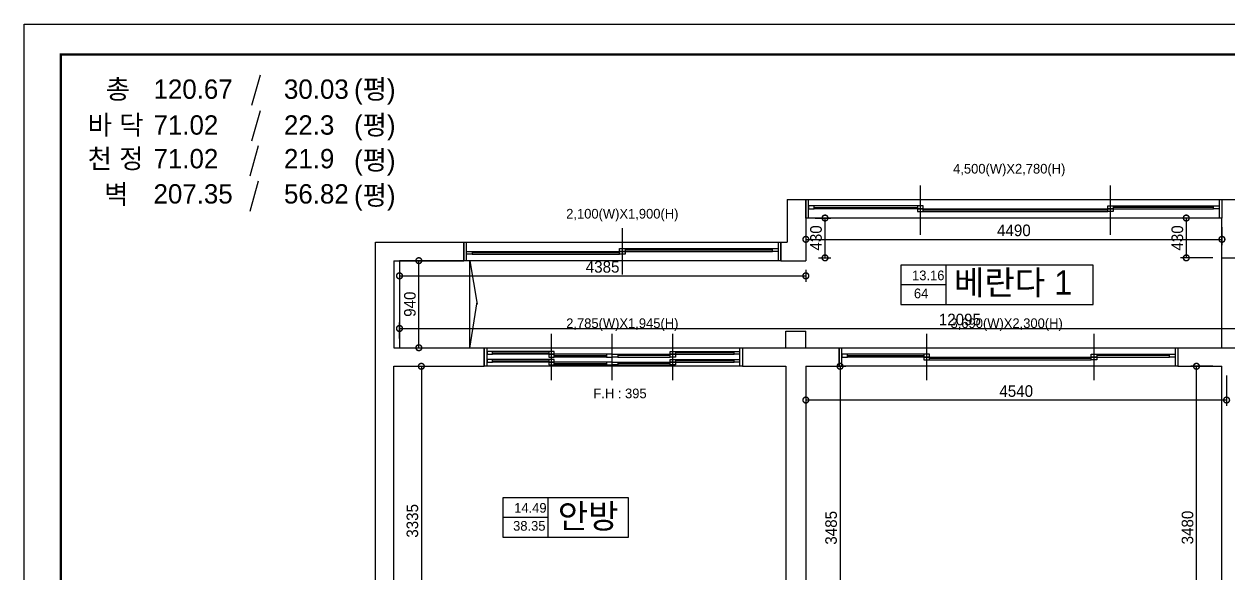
# Model space of a CAD drawing. Header units: inches. Extents: x 88414 to 587042, y -693500 to 27778.
# Drawn here: x 88414 to 101404, y 4789 to 10712 of the extents above; entities that cross this region are included whole.
import ezdxf

# ---------------------------------------------------------------- set-up
doc = ezdxf.new("R2010")
doc.units = ezdxf.units.IN
doc.header["$LTSCALE"] = 50
doc.header["$MEASUREMENT"] = 0
for name, color, linetype in [('TB', 7, 'Continuous'), ('가구', 1, 'Continuous'), ('가벽', 3, 'Continuous'), ('도면층2', 2, 'Continuous'), ('도면층4', 4, 'Continuous'), ('도면층5', 5, 'Continuous'), ('도면층6', 6, 'Continuous'), ('도면층8', 8, 'Continuous'), ('치수', 7, 'Continuous'), ('텍스트', 4, 'Continuous')]:
    doc.layers.add(name, color=color, linetype=linetype)
doc.styles.add('스타일1', font='HY울릉도M.TTF')
doc.styles.add('휴먼엑스포', font='Expo M.ttf')
doc.dimstyles.new('50', dxfattribs={"dimscale": 50, "dimtxt": 2.5, "dimasz": 2.5, "dimexe": 1.25, "dimexo": 2, "dimtad": 1, "dimtxsty": '스타일1', "dimblk": 'DOTSMALL', "dimcen": 2.5, "dimclrd": 1, "dimclre": 1, "dimclrt": 2, "dimadec": 0, "dimazin": 0, "dimtfac": 1, "dimtix": 1, "dimtmove": 0, "dimatfit": 3, "dimldrblk": 'DOTSMALL', "dimfxl": 0, "dimarcsym": 0})

# ---------------------------------------------------------------- blocks, each defined once
blk = doc.blocks.new('_DOTSMALL')
at = {"color": 0, "linetype": 'ByBlock', "const_width": 0.5}
blk.add_lwpolyline([(-0.0625, 0, 1), (0.0625, 0, 1)], format="xyb", close=True, dxfattribs=at)
blk = doc.blocks.new('*D12')
at = {"layer": 'Defpoints', "color": 0}
for p in [(101065, 7019), (101340, 7019), (101390, 3539)]:
    blk.add_point(p, dxfattribs=at)
at = {"layer": '치수', "color": 1, "lineweight": -2}
for p, q in [((101240, 7019), (101003, 7019)), ((101065, 3539), (101065, 7019)), ((101290, 3539), (101003, 3539))]:
    blk.add_line(p, q, dxfattribs=at)
at = {"layer": '치수', "color": 1, "lineweight": -2, "xscale": 125, "yscale": 125, "zscale": 125}
for p, rotation in [((101065, 7019), 90), ((101065, 3539), 270)]:
    blk.add_blockref('_DOTSMALL', p, dxfattribs=dict(at, rotation=rotation))
at = {"layer": '치수', "color": 2, "insert": (100969, 5279), "char_height": 125, "attachment_point": 5, "rotation": 90, "style": '스타일1'}
blk.add_mtext('3480', dxfattribs=at)
blk = doc.blocks.new('*D13')
at = {"layer": 'Defpoints', "color": 0}
for p in [(96850, 7019), (101390, 7019), (96850, 6655)]:
    blk.add_point(p, dxfattribs=at)
at = {"layer": '치수', "color": 1, "lineweight": -2}
for p, q in [((96850, 6919), (96850, 6593)), ((101390, 6919), (101390, 6593)), ((101390, 6655), (96850, 6655))]:
    blk.add_line(p, q, dxfattribs=at)
at = {"layer": '치수', "color": 1, "lineweight": -2, "xscale": 125, "yscale": 125, "zscale": 125, "rotation": 180}
blk.add_blockref('_DOTSMALL', (96850, 6655), dxfattribs=at)
at = {"layer": '치수', "color": 1, "lineweight": -2, "xscale": 125, "yscale": 125, "zscale": 125}
blk.add_blockref('_DOTSMALL', (101390, 6655), dxfattribs=at)
at = {"layer": '치수', "color": 2, "insert": (99120, 6751), "char_height": 125, "attachment_point": 5, "style": '스타일1'}
blk.add_mtext('4540', dxfattribs=at)
blk = doc.blocks.new('*D14')
at = {"layer": 'Defpoints', "color": 0}
for p in [(96835, 7019), (96850, 3534), (97219, 3534)]:
    blk.add_point(p, dxfattribs=at)
at = {"layer": '치수', "color": 1, "lineweight": -2}
for p, q in [((96935, 7019), (97282, 7019)), ((97219, 7019), (97219, 3534)), ((96950, 3534), (97282, 3534))]:
    blk.add_line(p, q, dxfattribs=at)
at = {"layer": '치수', "color": 1, "lineweight": -2, "xscale": 125, "yscale": 125, "zscale": 125}
for p, rotation in [((97219, 7019), 90), ((97219, 3534), 270)]:
    blk.add_blockref('_DOTSMALL', p, dxfattribs=dict(at, rotation=rotation))
at = {"layer": '치수', "color": 2, "insert": (97123, 5276), "char_height": 125, "attachment_point": 5, "rotation": 90, "style": '스타일1'}
blk.add_mtext('3485', dxfattribs=at)
blk = doc.blocks.new('*D33')
at = {"layer": 'Defpoints', "color": 0}
for p in [(92405, 7019), (92405, 3684), (92701, 3684)]:
    blk.add_point(p, dxfattribs=at)
at = {"layer": '치수', "color": 1, "lineweight": -2}
for p, q in [((92505, 7019), (92763, 7019)), ((92701, 7019), (92701, 3684)), ((92505, 3684), (92763, 3684))]:
    blk.add_line(p, q, dxfattribs=at)
at = {"layer": '치수', "color": 1, "lineweight": -2, "xscale": 125, "yscale": 125, "zscale": 125}
for p, rotation in [((92701, 7019), 90), ((92701, 3684), 270)]:
    blk.add_blockref('_DOTSMALL', p, dxfattribs=dict(at, rotation=rotation))
at = {"layer": '치수', "color": 2, "insert": (92605, 5351), "char_height": 125, "attachment_point": 5, "rotation": 90, "style": '스타일1'}
blk.add_mtext('3335', dxfattribs=at)
blk = doc.blocks.new('*D48')
at = {"layer": 'Defpoints', "color": 0}
for p in [(92405, 8159), (92674, 8159), (92405, 7219)]:
    blk.add_point(p, dxfattribs=at)
at = {"layer": '치수', "color": 1, "lineweight": -2}
for p, q in [((92505, 8159), (92737, 8159)), ((92674, 7219), (92674, 8159)), ((92505, 7219), (92737, 7219))]:
    blk.add_line(p, q, dxfattribs=at)
at = {"layer": '치수', "color": 1, "lineweight": -2, "xscale": 125, "yscale": 125, "zscale": 125}
for p, rotation in [((92674, 8159), 90), ((92674, 7219), 270)]:
    blk.add_blockref('_DOTSMALL', p, dxfattribs=dict(at, rotation=rotation))
at = {"layer": '치수', "color": 2, "insert": (92578, 7689), "char_height": 125, "attachment_point": 5, "rotation": 90, "style": '스타일1'}
blk.add_mtext('940', dxfattribs=at)
blk = doc.blocks.new('*D49')
at = {"layer": 'Defpoints', "color": 0}
for p in [(104560, 7427), (92465, 7219), (104560, 7219)]:
    blk.add_point(p, dxfattribs=at)
at = {"layer": '치수', "color": 1, "lineweight": -2}
for p, q in [((92465, 7319), (92465, 7490)), ((92465, 7427), (104560, 7427)), ((104560, 7319), (104560, 7490))]:
    blk.add_line(p, q, dxfattribs=at)
at = {"layer": '치수', "color": 1, "lineweight": -2, "xscale": 125, "yscale": 125, "zscale": 125, "rotation": 180}
blk.add_blockref('_DOTSMALL', (92465, 7427), dxfattribs=at)
at = {"layer": '치수', "color": 1, "lineweight": -2, "xscale": 125, "yscale": 125, "zscale": 125}
blk.add_blockref('_DOTSMALL', (104560, 7427), dxfattribs=at)
at = {"layer": '치수', "color": 2, "insert": (98512, 7523), "char_height": 125, "attachment_point": 5, "style": '스타일1'}
blk.add_mtext('12095', dxfattribs=at)
blk = doc.blocks.new('*D50')
at = {"layer": 'Defpoints', "color": 0}
for p in [(92465, 8159), (96850, 8159), (96850, 7995)]:
    blk.add_point(p, dxfattribs=at)
at = {"layer": '치수', "color": 1, "lineweight": -2}
for p, q in [((92465, 8059), (92465, 7932)), ((96850, 8059), (96850, 7932)), ((92465, 7995), (96850, 7995))]:
    blk.add_line(p, q, dxfattribs=at)
at = {"layer": '치수', "color": 1, "lineweight": -2, "xscale": 125, "yscale": 125, "zscale": 125, "rotation": 180}
blk.add_blockref('_DOTSMALL', (92465, 7995), dxfattribs=at)
at = {"layer": '치수', "color": 1, "lineweight": -2, "xscale": 125, "yscale": 125, "zscale": 125}
blk.add_blockref('_DOTSMALL', (96850, 7995), dxfattribs=at)
at = {"layer": '치수', "color": 2, "insert": (94657, 8091), "char_height": 125, "attachment_point": 5, "style": '스타일1'}
blk.add_mtext('4385', dxfattribs=at)
blk = doc.blocks.new('*D51')
at = {"layer": 'Defpoints', "color": 0}
for p in [(96850, 8619), (97057, 8619), (96885, 8189)]:
    blk.add_point(p, dxfattribs=at)
at = {"layer": '치수', "color": 1, "lineweight": -2}
for p, q in [((96950, 8619), (97119, 8619)), ((97057, 8189), (97057, 8619)), ((96985, 8189), (97119, 8189))]:
    blk.add_line(p, q, dxfattribs=at)
at = {"layer": '치수', "color": 1, "lineweight": -2, "xscale": 125, "yscale": 125, "zscale": 125}
for p, rotation in [((97057, 8619), 90), ((97057, 8189), 270)]:
    blk.add_blockref('_DOTSMALL', p, dxfattribs=dict(at, rotation=rotation))
at = {"layer": '치수', "color": 2, "insert": (96960, 8404), "char_height": 125, "attachment_point": 5, "rotation": 90, "style": '스타일1'}
blk.add_mtext('430', dxfattribs=at)
blk = doc.blocks.new('*D52')
at = {"layer": 'Defpoints', "color": 0}
for p in [(96850, 8619), (101340, 8619), (101340, 8389)]:
    blk.add_point(p, dxfattribs=at)
at = {"layer": '치수', "color": 1, "lineweight": -2}
for p, q in [((96850, 8519), (96850, 8326)), ((101340, 8519), (101340, 8326)), ((96850, 8389), (101340, 8389))]:
    blk.add_line(p, q, dxfattribs=at)
at = {"layer": '치수', "color": 1, "lineweight": -2, "xscale": 125, "yscale": 125, "zscale": 125, "rotation": 180}
blk.add_blockref('_DOTSMALL', (96850, 8389), dxfattribs=at)
at = {"layer": '치수', "color": 1, "lineweight": -2, "xscale": 125, "yscale": 125, "zscale": 125}
blk.add_blockref('_DOTSMALL', (101340, 8389), dxfattribs=at)
at = {"layer": '치수', "color": 2, "insert": (99095, 8485), "char_height": 125, "attachment_point": 5, "style": '스타일1'}
blk.add_mtext('4490', dxfattribs=at)
blk = doc.blocks.new('*D53')
at = {"layer": 'Defpoints', "color": 0}
for p in [(101390, 8619), (100955, 8189), (101340, 8189)]:
    blk.add_point(p, dxfattribs=at)
at = {"layer": '치수', "color": 1, "lineweight": -2}
for p, q in [((101290, 8619), (100893, 8619)), ((100955, 8619), (100955, 8189)), ((101240, 8189), (100893, 8189))]:
    blk.add_line(p, q, dxfattribs=at)
at = {"layer": '치수', "color": 1, "lineweight": -2, "xscale": 125, "yscale": 125, "zscale": 125}
for p, rotation in [((100955, 8619), 90), ((100955, 8189), 270)]:
    blk.add_blockref('_DOTSMALL', p, dxfattribs=dict(at, rotation=rotation))
at = {"layer": '치수', "color": 2, "insert": (100859, 8404), "char_height": 125, "attachment_point": 5, "rotation": 90, "style": '스타일1'}
blk.add_mtext('430', dxfattribs=at)

msp = doc.modelspace()

# ---------------------------------------------------------------- linework, layer by layer
at = {"layer": 'TB', "const_width": 25.945}
msp.add_lwpolyline([(88811.223, -3227.988), (109307.473, -3227.988), (109307.473, 10382.388), (88811.223, 10382.388)], close=True, dxfattribs=at)
at = {"layer": '가구'}
msp.add_lwpolyline([(88414.193, 10711.743), (109680.85, 10711.743), (109680.85, -3467.52), (88414.193, -3467.52)], close=True, dxfattribs=at)
at = {"layer": '가벽'}
for p, q in [((101339.947, 7218.717), (101339.947, 8188.717)), ((96634.947, 7218.717), (96634.947, 7398.717)), ((96634.947, 7398.717), (96849.947, 7398.717)), ((96849.947, 7218.717), (96849.947, 7398.717))]:
    msp.add_line(p, q, dxfattribs=at)
at = {"layer": '도면층2'}
for p, q in [((96649.947, 8818.717), (96849.947, 8818.717)), ((96649.947, 8818.717), (96649.947, 8358.717)), ((96849.947, 8818.717), (96849.947, 8618.717)), ((101339.947, 8818.717), (101339.947, 8618.717)), ((101339.947, 8818.717), (101539.947, 8818.717)), ((96849.947, 8618.717), (96849.947, 8158.717)), ((101339.947, 8188.717), (101339.947, 8618.717)), ((92204.947, -726.283), (92204.947, 8358.717)), ((92204.947, 8358.717), (93159.947, 8358.717)), ((93159.947, 8358.717), (93159.947, 8158.717)), ((96579.947, 8158.717), (96579.947, 8358.717)), ((96579.947, 8358.717), (96649.947, 8358.717)), ((101339.947, 8188.717), (101539.947, 8188.717)), ((92404.947, 8158.717), (92404.947, 7218.717)), ((92404.947, 8158.717), (93159.947, 8158.717)), ((96579.947, 8158.717), (96849.947, 8158.717)), ((92404.947, 7218.717), (93379.947, 7218.717)), ((93379.947, 7218.717), (93379.947, 7018.717)), ((96164.947, 7218.717), (96164.947, 7018.717)), ((96164.947, 7218.717), (97209.947, 7218.717)), ((97209.947, 7218.717), (97209.947, 7018.717)), ((100864.947, 7218.717), (100864.947, 7018.717)), ((100864.947, 7218.717), (101804.947, 7218.717)), ((92404.947, 3683.717), (92404.947, 7018.717)), ((92404.947, 7018.717), (93379.947, 7018.717)), ((96164.947, 7018.717), (96634.947, 7018.717)), ((96634.947, 7018.717), (96634.947, 3533.717)), ((96849.947, 7018.717), (97209.947, 7018.717)), ((96849.947, 7018.717), (96849.947, 3533.717)), ((100864.947, 7018.717), (101339.947, 7018.717)), ((101339.947, 3528.717), (101339.947, 7018.717))]:
    msp.add_line(p, q, dxfattribs=at)
at = {"layer": '도면층4'}
for p, q in [((90962.443, 10161.792), (90869.738, 9834.648)), ((90962.443, 9775.144), (90869.738, 9448.001)), ((90941.648, 9396.93), (90848.943, 9069.786)), ((90941.648, 9016.824), (90848.943, 8689.68)), ((98085.947, 8438.717), (98085.947, 8968.717)), ((100136.947, 8438.717), (100136.947, 8968.717)), ((96849.947, 8618.717), (96849.947, 8818.717)), ((96849.947, 8818.717), (101339.947, 8818.717)), ((96879.947, 8618.717), (96879.947, 8818.717)), ((96939.947, 8733.717), (98055.947, 8733.717)), ((100106.947, 8703.717), (98115.947, 8703.717)), ((101249.947, 8733.717), (100166.947, 8733.717)), ((101309.947, 8818.717), (101309.947, 8618.717)), ((101339.947, 8818.717), (101339.947, 8618.717)), ((101339.947, 8618.717), (96849.947, 8618.717)), ((94869.947, 8008.717), (94869.947, 8508.717)), ((93159.947, 8158.717), (93159.947, 8358.717)), ((93159.947, 8358.717), (96579.947, 8358.717)), ((93189.947, 8158.717), (93189.947, 8358.717)), ((96549.947, 8358.717), (96549.947, 8158.717)), ((96579.947, 8358.717), (96579.947, 8158.717)), ((94839.947, 8243.717), (93249.947, 8243.717)), ((96489.947, 8273.717), (94899.947, 8273.717)), ((96579.947, 8158.717), (93159.947, 8158.717)), ((94104.947, 6868.717), (94104.947, 7368.717)), ((94759.947, 6868.717), (94759.947, 7368.717)), ((95414.947, 6868.717), (95414.947, 7368.717)), ((98154.947, 6868.717), (98154.947, 7368.717)), ((99959.947, 6868.717), (99959.947, 7368.717)), ((93379.947, 7018.717), (93379.947, 7218.717)), ((93379.947, 7218.717), (96164.947, 7218.717)), ((93409.947, 7018.717), (93409.947, 7218.717)), ((93469.947, 7163.717), (94074.947, 7163.717)), ((96074.947, 7163.717), (95444.947, 7163.717)), ((96134.947, 7218.717), (96134.947, 7018.717)), ((96164.947, 7218.717), (96164.947, 7018.717)), ((97209.947, 7018.717), (97209.947, 7218.717)), ((97209.947, 7218.717), (100864.947, 7218.717)), ((97239.947, 7018.717), (97239.947, 7218.717)), ((100834.947, 7218.717), (100834.947, 7018.717)), ((100864.947, 7218.717), (100864.947, 7018.717)), ((96164.947, 7018.717), (93379.947, 7018.717)), ((93469.947, 7078.717), (94074.947, 7078.717)), ((94134.947, 7133.717), (94699.947, 7133.717)), ((94134.947, 7048.717), (94699.947, 7048.717)), ((95384.947, 7133.717), (94819.947, 7133.717)), ((95384.947, 7048.717), (94819.947, 7048.717)), ((96074.947, 7078.717), (95444.947, 7078.717)), ((100864.947, 7018.717), (97209.947, 7018.717)), ((97299.947, 7133.717), (98124.947, 7133.717)), ((99929.947, 7103.717), (98184.947, 7103.717)), ((100774.947, 7133.717), (99989.947, 7133.717))]:
    msp.add_line(p, q, dxfattribs=at)
for points in [[(96879.947, 8748.717), (96879.947, 8718.717), (96939.947, 8718.717), (96939.947, 8748.717)], [(98055.947, 8748.717), (98055.947, 8718.717), (98115.947, 8718.717), (98115.947, 8748.717)], [(98055.947, 8718.717), (98055.947, 8688.717), (98115.947, 8688.717), (98115.947, 8718.717)], [(100166.947, 8748.717), (100166.947, 8718.717), (100106.947, 8718.717), (100106.947, 8748.717)], [(100166.947, 8718.717), (100166.947, 8688.717), (100106.947, 8688.717), (100106.947, 8718.717)], [(101309.947, 8748.717), (101309.947, 8718.717), (101249.947, 8718.717), (101249.947, 8748.717)], [(93249.947, 8258.717), (93249.947, 8228.717), (93189.947, 8228.717), (93189.947, 8258.717)], [(94899.947, 8288.717), (94899.947, 8258.717), (94839.947, 8258.717), (94839.947, 8288.717)], [(94899.947, 8258.717), (94899.947, 8228.717), (94839.947, 8228.717), (94839.947, 8258.717)], [(96549.947, 8288.717), (96549.947, 8258.717), (96489.947, 8258.717), (96489.947, 8288.717)], [(93409.947, 7178.717), (93409.947, 7148.717), (93469.947, 7148.717), (93469.947, 7178.717)], [(94074.947, 7178.717), (94074.947, 7148.717), (94134.947, 7148.717), (94134.947, 7178.717)], [(94074.947, 7148.717), (94074.947, 7118.717), (94134.947, 7118.717), (94134.947, 7148.717)], [(94699.947, 7148.717), (94699.947, 7118.717), (94759.947, 7118.717), (94759.947, 7148.717)], [(94819.947, 7148.717), (94819.947, 7118.717), (94759.947, 7118.717), (94759.947, 7148.717)], [(95444.947, 7178.717), (95444.947, 7148.717), (95384.947, 7148.717), (95384.947, 7178.717)], [(95444.947, 7148.717), (95444.947, 7118.717), (95384.947, 7118.717), (95384.947, 7148.717)], [(96134.947, 7178.717), (96134.947, 7148.717), (96074.947, 7148.717), (96074.947, 7178.717)], [(97239.947, 7148.717), (97239.947, 7118.717), (97299.947, 7118.717), (97299.947, 7148.717)], [(98124.947, 7148.717), (98124.947, 7118.717), (98184.947, 7118.717), (98184.947, 7148.717)], [(99989.947, 7148.717), (99989.947, 7118.717), (99929.947, 7118.717), (99929.947, 7148.717)], [(100834.947, 7148.717), (100834.947, 7118.717), (100774.947, 7118.717), (100774.947, 7148.717)], [(93409.947, 7093.717), (93409.947, 7063.717), (93469.947, 7063.717), (93469.947, 7093.717)], [(94074.947, 7093.717), (94074.947, 7063.717), (94134.947, 7063.717), (94134.947, 7093.717)], [(94074.947, 7063.717), (94074.947, 7033.717), (94134.947, 7033.717), (94134.947, 7063.717)], [(94699.947, 7063.717), (94699.947, 7033.717), (94759.947, 7033.717), (94759.947, 7063.717)], [(94819.947, 7063.717), (94819.947, 7033.717), (94759.947, 7033.717), (94759.947, 7063.717)], [(95444.947, 7093.717), (95444.947, 7063.717), (95384.947, 7063.717), (95384.947, 7093.717)], [(95444.947, 7063.717), (95444.947, 7033.717), (95384.947, 7033.717), (95384.947, 7063.717)], [(96134.947, 7093.717), (96134.947, 7063.717), (96074.947, 7063.717), (96074.947, 7093.717)], [(98124.947, 7118.717), (98124.947, 7088.717), (98184.947, 7088.717), (98184.947, 7118.717)], [(99989.947, 7118.717), (99989.947, 7088.717), (99929.947, 7088.717), (99929.947, 7118.717)]]:
    msp.add_lwpolyline(points, close=True, dxfattribs=at)
at = {"layer": '도면층5'}
for p, q in [((98055.947, 8748.717), (96939.947, 8748.717)), ((98055.947, 8718.717), (96939.947, 8718.717)), ((98115.947, 8718.717), (100106.947, 8718.717)), ((100166.947, 8748.717), (101249.947, 8748.717)), ((100166.947, 8718.717), (101249.947, 8718.717)), ((98115.947, 8688.717), (100106.947, 8688.717)), ((93249.947, 8258.717), (94839.947, 8258.717)), ((93249.947, 8228.717), (94839.947, 8228.717)), ((94899.947, 8288.717), (96489.947, 8288.717)), ((94899.947, 8258.717), (96489.947, 8258.717)), ((94074.947, 7178.717), (93469.947, 7178.717)), ((94074.947, 7148.717), (93469.947, 7148.717)), ((94699.947, 7148.717), (94134.947, 7148.717)), ((94819.947, 7148.717), (95384.947, 7148.717)), ((95444.947, 7178.717), (96074.947, 7178.717)), ((95444.947, 7148.717), (96074.947, 7148.717)), ((98124.947, 7148.717), (97299.947, 7148.717)), ((99989.947, 7148.717), (100774.947, 7148.717)), ((94074.947, 7093.717), (93469.947, 7093.717)), ((94074.947, 7063.717), (93469.947, 7063.717)), ((94699.947, 7118.717), (94134.947, 7118.717)), ((94699.947, 7063.717), (94134.947, 7063.717)), ((94699.947, 7033.717), (94134.947, 7033.717)), ((94819.947, 7118.717), (95384.947, 7118.717)), ((94819.947, 7063.717), (95384.947, 7063.717)), ((94819.947, 7033.717), (95384.947, 7033.717)), ((95444.947, 7093.717), (96074.947, 7093.717)), ((95444.947, 7063.717), (96074.947, 7063.717)), ((98124.947, 7118.717), (97299.947, 7118.717)), ((98184.947, 7118.717), (99929.947, 7118.717)), ((98184.947, 7088.717), (99929.947, 7088.717)), ((99989.947, 7118.717), (100774.947, 7118.717))]:
    msp.add_line(p, q, dxfattribs=at)
at = {"layer": '도면층6'}
msp.add_lwpolyline([(92464.947, 7218.717), (93224.947, 7218.717), (93224.947, 8158.717), (92464.947, 8158.717)], close=True, dxfattribs=at)
at = {"layer": '도면층8'}
for p, q in [((93224.947, 8158.717), (93301.565, 7688.717)), ((93224.947, 7213.432), (93301.565, 7713.432))]:
    msp.add_line(p, q, dxfattribs=at)
at = {"layer": '텍스트'}
for p, q in [((98365.347, 7684.861), (98365.347, 8109.372)), ((98365.347, 7897.117), (97874.102, 7897.117)), ((94070.954, 5176.561), (94070.954, 5601.072)), ((94070.954, 5388.817), (93579.71, 5388.817))]:
    msp.add_line(p, q, dxfattribs=at)
for points in [[(99950.163, 8109.372), (97874.102, 8109.372), (97874.102, 7684.861), (99950.163, 7684.861)], [(94937.961, 5601.072), (93579.71, 5601.072), (93579.71, 5176.561), (94937.961, 5176.561)]]:
    msp.add_lwpolyline(points, close=True, dxfattribs=at)

# ---------------------------------------------------------------- texts
at = {"layer": '도면층4', "style": '휴먼엑스포'}
for s, height, p in [('총', 208.839, (89296.096, 9905.214)), ('(평)', 208.8393, (91974.768, 9905.214)), ('120.67', 208.8393, (89811.09, 9905.214)), ('30.03', 208.8393, (91218.693, 9905.214)), ('바 닥 ', 208.8393, (89100.959, 9518.567)), ('(평)', 208.8393, (91974.768, 9518.567)), ('71.02', 208.8393, (89811.09, 9518.567)), ('22.3', 208.8393, (91218.693, 9518.567)), ('천 정', 208.8393, (89100.959, 9155.28)), ('71.02', 208.8393, (89811.09, 9155.28)), ('21.9', 208.8393, (91218.693, 9155.28)), ('(평)', 208.8393, (91974.768, 9140.352)), ('벽  ', 208.8393, (89277.429, 8770.832)), ('207.35', 208.8393, (89811.09, 8775.175)), ('56.82', 208.8393, (91218.693, 8775.175)), ('(평)', 208.8393, (91974.768, 8760.246))]:
    msp.add_text(s, height=height, dxfattribs=at).set_placement(p)
at = {"layer": '텍스트', "style": '휴먼엑스포'}
for s, height, p in [('4,500(W)X2,780(H)', 104.46429, (98439.266, 9098.687)), ('2,100(W)X1,900(H)', 104.46429, (94264.013, 8613.091)), ('베란다 1', 261.1607, (98448.981, 7792.063)), (' 13.16', 104.4643, (97957.149, 7947.739)), ('64', 104.4643, (98016.083, 7753.215)), ('2,785(W)X1,945(H)', 104.46429, (94264.013, 7431.591)), ('3,690(W)X2,300(H)', 104.46429, (98411.513, 7431.591)), ('F.H : 395', 104.4643, (94557.513, 6674.091)), ('14.49', 104.4643, (93702.783, 5439.439)), ('안방', 261.1607, (94173.451, 5271.591)), ('38.35', 104.4643, (93691.107, 5244.915))]:
    msp.add_text(s, height=height, dxfattribs=at).set_placement(p)

# ---------------------------------------------------------------- dimensions: what is measured, and where the dimension line sits
at = {"layer": '치수'}
for base, p1, p2, angle, picture, middle in [((101339.947, 8388.717), (96849.947, 8618.717), (101339.947, 8618.717), 180, '*D52', (99094.947, 8485.047)), ((97056.528, 8618.717), (96884.947, 8188.717), (96849.947, 8618.717), 90, '*D51', (96960.281, 8403.717)), ((100955.42, 8188.717), (101389.947, 8618.717), (101339.947, 8188.717), 90, '*D53', (100859.173, 8403.717)), ((92674.468, 8158.717), (92404.947, 7218.717), (92404.947, 8158.717), 90, '*D48', (92578.138, 7688.717)), ((96849.947, 7994.613), (92464.947, 8158.717), (96849.947, 8158.717), 180, '*D50', (94657.447, 8090.943)), ((104559.947, 7427.058), (92464.947, 7218.717), (104559.947, 7218.717), 180, '*D49', (98512.447, 7523.388)), ((92700.957, 3683.717), (92404.947, 7018.717), (92404.947, 3683.717), 90, '*D33', (92604.71, 5351.217)), ((96849.947, 6655.248), (101389.947, 7018.717), (96849.947, 7018.717), 180, '*D13', (99119.947, 6751.495)), ((97219.144, 3533.717), (96834.947, 7018.717), (96849.947, 3533.717), 90, '*D14', (97122.814, 5276.217)), ((101065.089, 7018.717), (101389.947, 3538.717), (101339.947, 7018.717), 90, '*D12', (100968.759, 5278.717))]:
    dim = msp.add_linear_dim(base=base, p1=p1, p2=p2, angle=angle, dimstyle='50', dxfattribs=at)
    dim.commit()
    dim.dimension.update_dxf_attribs({"geometry": picture, "text_midpoint": middle})

doc.saveas('drawing.dxf')
